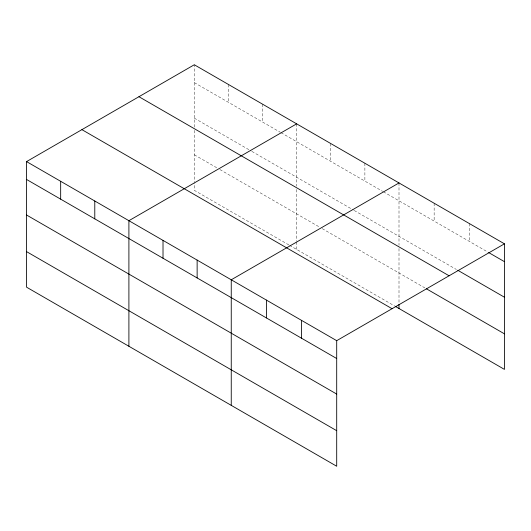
<?xml version="1.0" encoding="UTF-8"?>
<svg xmlns="http://www.w3.org/2000/svg" width="531" height="531" viewBox="0 0 531 531"><rect width="100%" height="100%" fill="white"/><g stroke="black" fill="none" stroke-linecap="round" stroke-linejoin="round"><path stroke-width="0.4" stroke-dasharray="2.65 1.99" d="M194.3 127.108L194.3 64.755M194.3 82.61L280.302 132.259M281.012 132.67L382.652 191.352M383.362 191.764L487.949 252.145M194.3 118.154L251.156 150.983M251.867 151.395L353.507 210.077M354.217 210.488L456.388 269.469M194.3 154.78L217.04 167.915M219.887 169.555L319.39 227.002M322.237 228.642L424.82 287.875M288.831 244.904L194.3 190.33L194.3 182.89M289.541 245.315L394.732 306.048M469.298 223.531L469.298 241.379M434.146 203.234L434.146 221.082M399 182.943L399 245.289M399 248.548L399 303.553M364.883 163.243L364.883 181.091M330.767 143.549L330.767 161.397M296.65 123.849L296.65 186.202M296.65 189.454L296.65 241.154M296.65 241.977L296.65 249.417M262.533 104.156L262.533 122.004M228.416 84.456L228.416 102.304M194.3 130.367L194.3 182.06"/><path stroke-width="0.8" d="M26.55 161.603L336.7 340.67L336.7 466.245L26.55 287.178L26.55 161.603L194.3 64.755L504.45 243.822L504.45 369.397L395.442 306.46M296.65 123.849L128.9 220.697L128.9 346.265M399 182.943L231.25 279.791L231.25 405.359M336.7 340.67L504.45 243.822M488.666 252.564L504.45 261.67M457.822 270.299L504.45 297.221M138.943 96.715L449.093 275.781M426.26 288.705L504.45 333.846M81.907 129.644L392.057 308.71M26.55 179.458L336.7 358.518M26.55 215.002L336.7 394.068M26.55 251.628L336.7 430.694M399 304.376L399 308.511M301.555 320.379L301.555 338.227M266.403 300.081L266.403 317.93M197.134 260.09L197.134 277.939M163.017 240.397L163.017 258.245M94.784 201.003L94.784 218.852M60.667 181.303L60.667 199.152"/></g></svg>
